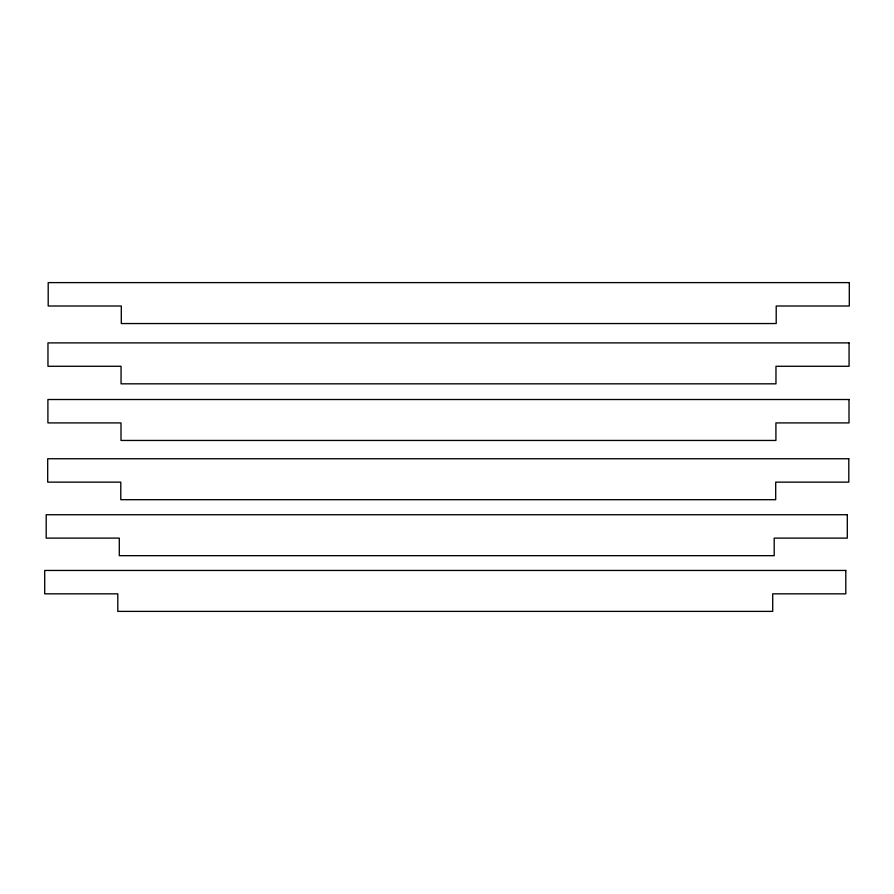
<?xml version="1.0" encoding="UTF-8"?>
<svg xmlns="http://www.w3.org/2000/svg" width="894" height="894" viewBox="0 0 894 894"><rect width="100%" height="100%" fill="white"/><g stroke="black" fill="none" stroke-linecap="round" stroke-linejoin="round"><path stroke-width="1.34" d="M849.3 282.616L48.198 282.616L48.198 306.005L121.293 306.005L121.293 323.55L776.204 323.55L776.204 306.005L849.3 306.005L849.3 282.616M849.065 342.894L47.963 342.894L47.963 366.283L121.059 366.283L121.059 383.828L775.97 383.828L775.97 366.283L849.065 366.283L849.065 342.894M849.009 399.517L47.907 399.517L47.907 422.907L121.003 422.907L121.003 440.451L775.914 440.451L775.914 422.907L849.009 422.907L849.009 399.517M848.797 458.756L47.695 458.756L47.695 482.145L120.791 482.145L120.791 499.69L775.701 499.69L775.701 482.145L848.797 482.145L848.797 458.756M847.3 514.732L46.197 514.732L46.197 538.121L119.293 538.121L119.293 555.666L774.204 555.666L774.204 538.121L847.3 538.121L847.3 514.732M845.802 570.45L44.7 570.45L44.7 593.839L117.796 593.839L117.796 611.384L772.707 611.384L772.707 593.839L845.802 593.839L845.802 570.45"/></g></svg>
